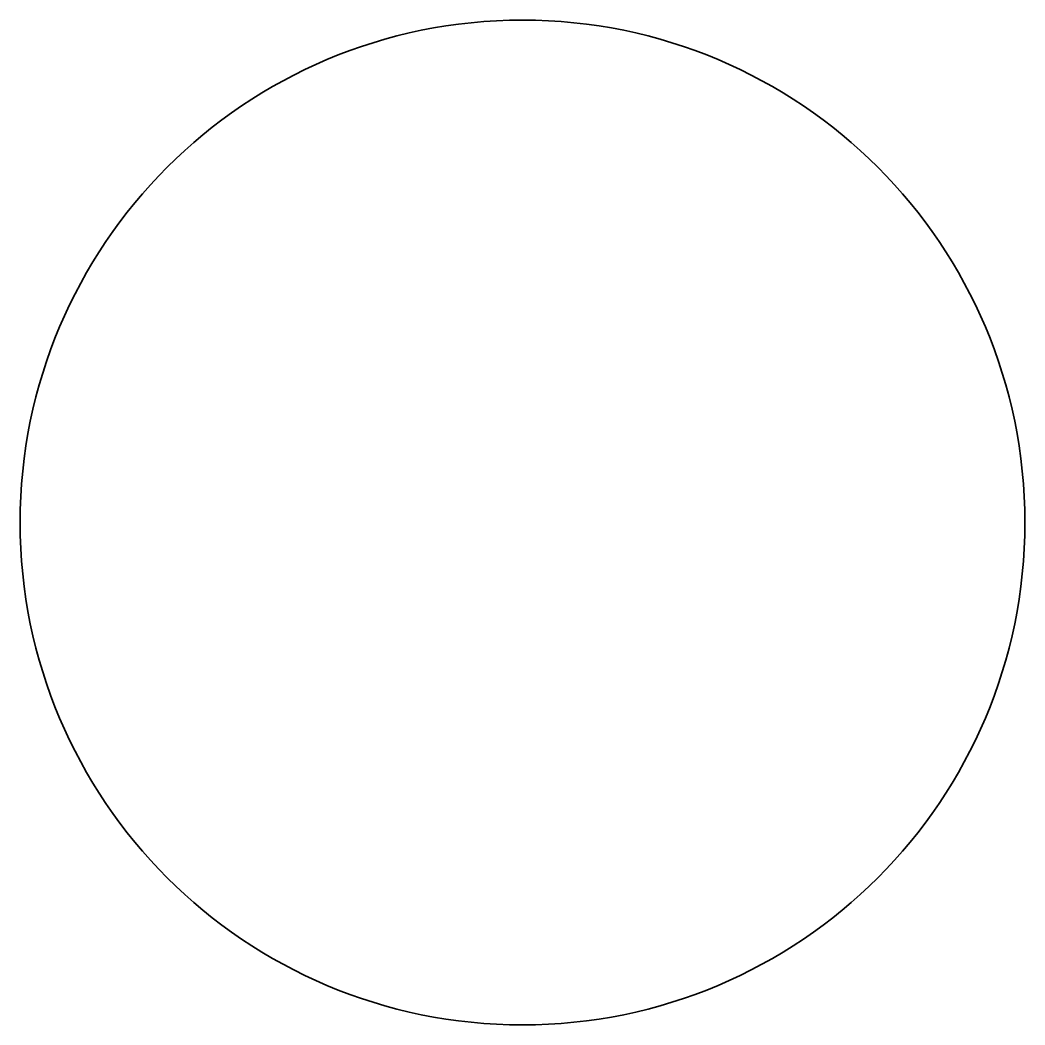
# Model space of a CAD drawing. Header units: millimetres. Extents: x -49.2 to 49.2, y -49.2 to 49.2.
import ezdxf

# ---------------------------------------------------------------- set-up
doc = ezdxf.new("R2010")
doc.units = ezdxf.units.MM
doc.layers.add('粗实线层', color=7, linetype='Continuous', lineweight=35)

msp = doc.modelspace()

# ---------------------------------------------------------------- linework, layer by layer
at = {"layer": '粗实线层'}
msp.add_circle((0, 0), 49.167, dxfattribs=at)

doc.saveas('drawing.dxf')
